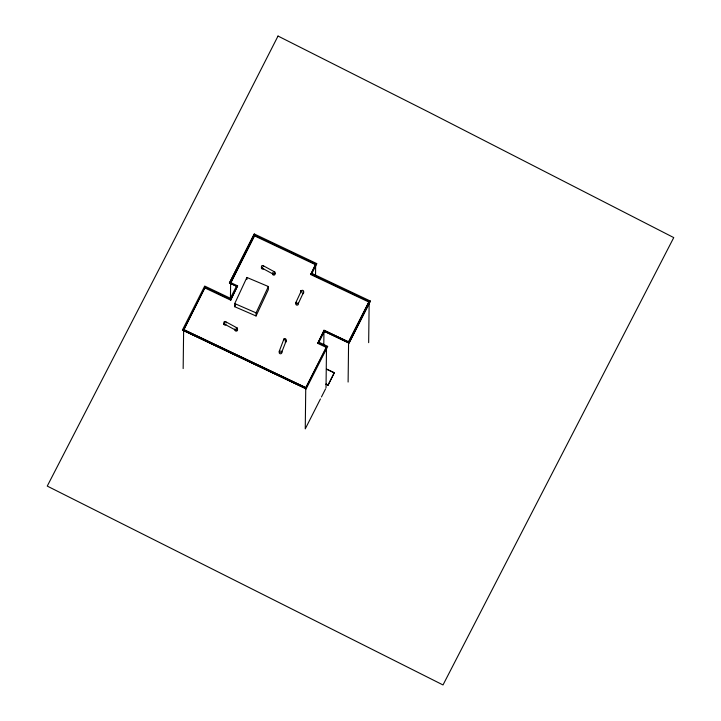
<?xml version="1.0" encoding="UTF-8"?>
<svg xmlns="http://www.w3.org/2000/svg" width="721" height="721" viewBox="0 0 721 721"><rect width="100%" height="100%" fill="white"/><g stroke="black" fill="none" stroke-linecap="round" stroke-linejoin="round"><path stroke-width="1.08" d="M182.431 330.02L204.71 286.066L230.359 298.269L236.416 286.273L229.422 282.965L254.288 233.983L316.87 263.652L311.914 273.403L370.369 301.063L349.009 343.142L324.387 331.426L318.943 342.214L327.731 346.368L306.173 388.826L182.431 330.02L306.173 388.763M183.161 368.593L183.639 329.56L305.758 387.601L326.523 346.693L326.018 387.979M320.448 398.947L305.253 428.878L305.749 388.403L183.63 330.362L205.124 287.237L230.774 299.431L237.624 285.876L230.63 282.569L254.702 235.145L315.663 264.048M230.432 298.873L230.63 282.569M205.115 288.04L230.765 300.17L230.774 299.368M234.685 306.695L234.722 303.577L246.897 277.459L268.365 286.525L268.329 289.644L256.054 315.978L234.685 306.695L235.623 304.686M237.624 285.876L230.765 300.17M246.879 279.541L246.897 277.459M254.288 233.983L229.422 283.038M236.614 286.21L230.621 283.371L254.702 235.145M256.054 315.978L256.09 312.86L268.365 286.525M305.758 387.664L183.639 329.623L205.124 287.237M348.108 382.058L348.594 341.907L323.972 330.263L323.963 331.065L348.585 342.709L369.152 302.189L310.697 274.539L315.663 263.976L315.519 276.026M306.254 387.402L326.514 347.495L317.727 343.34L323.972 330.263L348.594 341.97L369.161 301.459L310.706 273.737M323.783 345.467L323.945 332.174M326.063 384.203L328.055 385.149L334.292 372.73L326.46 369.026M328.055 385.149L334.292 372.73M349.009 343.142L370.378 300.99M368.665 342.664L369.17 301.387L348.594 341.907M283.849 339.176L279.207 351.415L279.757 352.335L281.776 352.091L286.3 340.591C285.552 335.887 282.857 340.591 283.569 339.834M234.938 328.992C234.676 331.345 238.867 329.425 237.164 327.965L225.448 321.593C223.636 320.737 223.24 323.729 224.781 324.261L235.298 329.984M272.538 273.007C272.277 275.35 276.458 273.439 274.755 271.979L263.039 265.607C261.236 264.751 260.84 267.734 262.381 268.275L272.899 273.989M300.954 291.284L301.207 290.59L300.918 291.221M283.732 340.096L283.714 339.519M283.605 339.663L283.858 339.14M301.027 291.663C301.144 289.328 304.541 290.202 303.559 292.302L298.314 303.523L296.556 303.811L295.79 302.694L301.135 291.248M301.081 291.095L301.234 291.023M301.198 290.689L300.945 291.149M281.776 352.091L281.56 351.127M286.3 340.591L285.264 341.7M298.314 303.523L298.17 302.55M303.559 292.302L302.469 293.357M230.63 282.632L254.702 235.208M310.697 274.539L315.654 264.778L254.693 235.947M317.727 343.34L323.963 331.065M321.458 396.956L325.513 388.97M224.601 324.297L223.889 323.774L224.231 324.18M224.582 324.207L224.024 323.81L224.321 324.207M261.741 268.122L261.822 268.185M223.943 323.954L224.42 324.27L224.096 323.828M223.97 323.801L224.465 324.261M261.858 268.113L262.156 268.311M262.138 268.122L261.57 267.915M279.288 351.181L279.982 350.712M295.889 302.459L296.628 302.036M273.466 271.997L274.755 271.979M263.381 268.347L262.381 268.275M225.79 324.333L224.781 324.261M236.218 327.866L237.164 327.965M224.042 323.855L224.546 324.207M234.722 303.577L256.09 312.86M317.736 342.538L326.523 346.765M326.451 369.152L334.292 372.865M326.063 384.068L328.055 385.014M263.039 265.607L263.85 266.464M226.043 322.107L226.394 322.837M263.652 268.699A1.334 1.28 0.7 0 1 261.651 268.591A1.334 1.28 0.7 0 1 262.02 266.698M275.098 273.502A1.334 1.28 0.7 0 1 273.484 275.089A1.334 1.28 0.7 0 1 272.862 272.953M274.467 272.736A1.334 1.28 0.7 0 1 274.746 272.935M285.822 339.961A1.334 1.28 0.7 0 1 285.255 342.259M284.209 340.006A1.334 1.28 0.7 0 1 284.498 339.825M281.55 351.686A1.334 1.28 0.7 0 1 281.451 353.416A1.334 1.28 0.7 0 1 279.649 353.47A1.334 1.28 0.7 0 1 279.442 351.749M279.676 351.506A1.334 1.28 0.7 0 1 279.973 351.325M303.171 291.654A1.334 1.28 0.7 0 1 302.469 293.916M301.008 292.771A1.334 1.28 0.7 0 1 301.017 292.438M301.558 291.599A1.334 1.28 0.7 0 1 301.865 291.446M298.17 303.108A1.334 1.28 0.7 0 1 297.953 304.83A1.334 1.28 0.7 0 1 296.16 304.776A1.334 1.28 0.7 0 1 296.061 303.045M225.781 324.901A1.334 1.28 0.7 0 1 223.816 323.477M224.429 322.693A1.334 1.28 0.7 0 1 224.745 322.557M236.876 328.722A1.334 1.28 0.7 0 1 237.38 330.47A1.334 1.28 0.7 0 1 235.569 330.957A1.334 1.28 0.7 0 1 235.064 329.209M278.018 36.05L175.654 236.993L47.253 486.089L443.009 684.95L673.747 237.597L428.653 112.043L278.018 36.05"/></g></svg>
